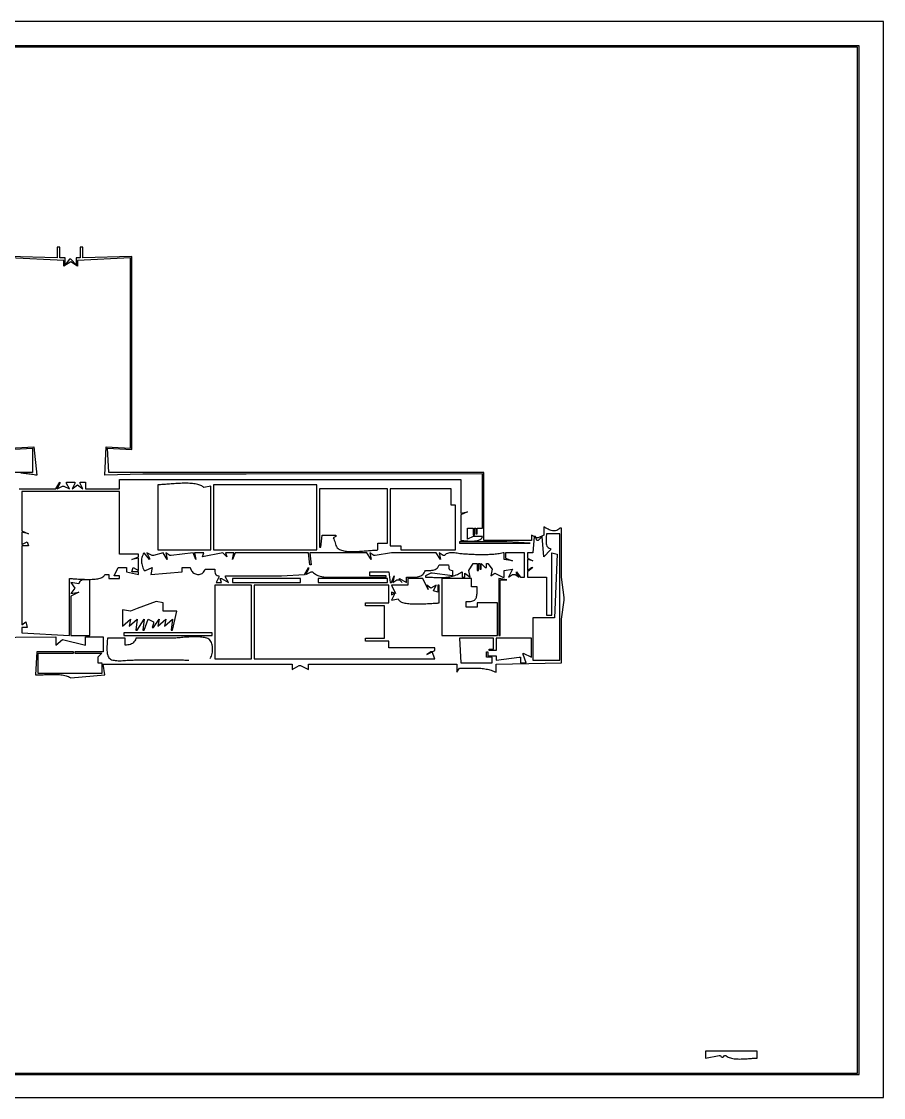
# Model space of a CAD drawing. Header units: metres. Extents: x 0 to 1224, y 0 to 792.
# Drawn here: x 590 to 1224, y 0 to 792 of the extents above; entities that cross this region are included whole.
import ezdxf

# ---------------------------------------------------------------- set-up
doc = ezdxf.new("R2010")
doc.units = ezdxf.units.M

msp = doc.modelspace()

# ---------------------------------------------------------------- linework, layer by layer
for points in [[(0, 792), (0, 0), (1224, 0), (1224, 792), (0, 792)], [(35, 774), (35, 17), (1206, 17), (1206, 774), (35, 774)], [(36, 773), (36, 18), (1205, 18), (1205, 773), (36, 773)], [(497, 338), (615, 339), (615, 333), (620, 337), (637, 333), (637, 339), (650, 339), (650, 328), (629, 328), (629, 327), (649, 327), (646, 324), (646, 320), (649, 320), (649, 312), (602, 312), (602, 327), (628, 327), (628, 328), (601, 328), (600, 311), (600.9105, 311.0073), (601.8399, 311.0278), (602.7866, 311.0592), (603.7485, 311.099), (604.7241, 311.145), (605.7114, 311.1948), (606.7087, 311.2461), (607.7143, 311.2967), (608.7262, 311.344), (609.7428, 311.3859), (610.7622, 311.4199), (611.7827, 311.4438), (612.8024, 311.4552), (613.8196, 311.4519), (614.8325, 311.4313), (615.8393, 311.3913), (616.8382, 311.3295), (617.8275, 311.2436), (618.8052, 311.1312), (619.7697, 310.9901), (620.7192, 310.8178), (621.6518, 310.612), (622.5659, 310.3705), (623.4595, 310.0909), (624.3309, 309.7708), (625.1783, 309.4079), (626, 309), (651, 311), (650, 319), (789, 319), (789, 315), (794, 318), (795, 318), (801, 315), (801, 319), (910, 319), (910, 313), (912, 316), (913.0257, 316.0038), (914.0471, 316.0143), (915.0642, 316.0296), (916.077, 316.0482), (917.0854, 316.0682), (918.0893, 316.0879), (919.0889, 316.1057), (920.0839, 316.1198), (921.0745, 316.1286), (922.0605, 316.1303), (923.042, 316.1231), (924.0189, 316.1055), (924.9911, 316.0757), (925.9587, 316.0319), (926.9217, 315.9725), (927.8799, 315.8958), (928.8333, 315.8), (929.782, 315.6835), (930.7259, 315.5445), (931.665, 315.3813), (932.5992, 315.1922), (933.5285, 314.9755), (934.4529, 314.7295), (935.3723, 314.4525), (936.2868, 314.1427), (937.1962, 313.7985), (938.1006, 313.4182), (939, 313), (939, 319), (987, 320), (987, 352), (989, 366), (989, 367), (989, 368), (987, 383), (987, 419), (986, 419), (985.1807, 418.2707), (984.3688, 417.7197), (983.5632, 417.332), (982.7627, 417.0927), (981.9664, 416.987), (981.1733, 416.9999), (980.3821, 417.1166), (979.592, 417.3222), (978.8017, 417.6018), (978.0104, 417.9405), (977.2169, 418.3234), (976.4201, 418.7357), (975.6191, 419.1625), (974.8127, 419.5889), (974, 420), (974, 414), (970, 412), (969, 412), (965, 414), (965, 410), (930, 410), (930, 460), (654, 460), (653, 478), (671, 477), (671, 619), (635, 618), (635, 626), (633, 626), (633, 618), (630, 618), (630, 613), (626, 617), (625, 617), (622, 613), (622, 618), (618, 618), (618, 626), (616, 626)], [(616, 626), (616, 618), (580, 619)], [(588, 448), (615, 448), (618, 453), (618, 452), (616, 448), (620, 450), (621, 450), (625, 448), (623, 452), (623, 453), (629, 453), (629, 452), (627, 448), (631, 451), (635, 448), (633, 452), (633, 453), (637, 453), (637, 448), (662, 448), (662, 455), (913, 455), (913, 430), (918, 431), (913, 429), (913, 410), (913.7045, 409.985), (914.4887, 409.9449), (915.3409, 409.8867), (916.2497, 409.8175), (917.2033, 409.7444), (918.1901, 409.6745), (919.1986, 409.6149), (920.2172, 409.5726), (921.2342, 409.5548), (922.2381, 409.5685), (923.2172, 409.6208), (924.1599, 409.7189), (925.0547, 409.8698), (925.8898, 410.0805), (926.6538, 410.3583), (927.335, 410.7101), (927.9219, 411.1431), (928.4027, 411.6644), (928.7659, 412.2809), (929, 413), (923, 413), (922, 413), (918, 411), (918, 419), (922, 419), (922, 414), (923, 414), (923, 419), (924, 419), (924, 415), (925, 415), (925, 419), (929, 419), (929, 459), (755, 458.7099), (679, 458.7099), (651, 458), (652, 479), (670, 478), (670, 618), (631, 616), (631, 612), (626, 615), (621, 612), (621, 616), (581, 618)], [(580, 477), (598, 478), (598, 460), (347, 460)], [(581, 478), (599, 479), (601, 458), (600.0425, 458.1732), (599.0821, 458.3381), (598.119, 458.4947), (597.1532, 458.6434), (596.1847, 458.7841), (595.2136, 458.9171), (594.24, 459.0426), (593.2639, 459.1606), (592.2855, 459.2714), (591.3048, 459.3752), (590.3218, 459.472), (589.3366, 459.5621)], [(690, 451), (690, 403), (729, 403), (729, 450), (724, 449), (723.556, 449.4431), (723.0378, 449.8456), (722.4493, 450.2091), (721.7946, 450.5351), (721.0778, 450.8254), (720.3028, 451.0816), (719.4738, 451.3052), (718.5946, 451.498), (717.6694, 451.6616), (716.7021, 451.7976), (715.6969, 451.9076), (714.6577, 451.9933), (713.5885, 452.0563), (712.4934, 452.0983), (711.3765, 452.1208), (710.2417, 452.1255), (709.093, 452.1141), (707.9346, 452.0881), (706.7704, 452.0493), (705.6044, 451.9991), (704.4408, 451.9394), (703.2835, 451.8717), (702.1365, 451.7976), (701.0038, 451.7189), (699.8896, 451.637), (698.7978, 451.5537), (697.7325, 451.4705), (696.6977, 451.3892), (695.6973, 451.3113), (694.7356, 451.2385), (693.8163, 451.1724), (692.9437, 451.1147), (692.1218, 451.0669), (691.3545, 451.0308), (690.6459, 451.0079), (690, 451)], [(590, 446), (590, 417), (595, 415), (590, 416), (590, 407), (594, 409), (595, 406), (590, 406), (590, 348), (593, 350), (594, 346), (590, 346), (590, 342), (625, 340), (625, 382), (625.5793, 381.9913), (626.2455, 381.9669), (626.9913, 381.9293), (627.8096, 381.881), (628.6932, 381.8245), (629.6349, 381.7622), (630.6275, 381.6966), (631.6639, 381.6303), (632.7369, 381.5656), (633.8392, 381.5051), (634.9638, 381.4513), (636.1034, 381.4067), (637.2508, 381.3736), (638.3989, 381.3547), (639.5405, 381.3524), (640.6684, 381.3692), (641.7754, 381.4076), (642.8544, 381.47), (643.8981, 381.559), (644.8994, 381.677), (645.8511, 381.8265), (646.7461, 382.01), (647.577, 382.23), (648.3369, 382.4889), (649.0184, 382.7893), (649.6144, 383.1336), (650.1178, 383.5244), (650.5213, 383.964), (650.8177, 384.455), (651, 385), (654, 385), (654, 382), (662, 382), (662, 384), (658, 384), (661, 390), (667, 390), (667, 387), (676, 385), (676, 387), (671, 387), (672, 390), (676, 388), (676, 397), (671, 396), (676, 398), (676, 400), (662, 400), (662, 446), (590, 446)], [(731, 451), (731, 403), (807, 403), (807, 451), (731, 451)], [(809, 448), (809, 405), (810, 405), (811, 414), (821, 414), (821, 413), (819, 412), (819.5097, 411.1895), (819.9154, 410.2851), (820.2514, 409.3189), (820.5525, 408.3231), (820.8531, 407.3299), (821.1878, 406.3716), (821.5912, 405.4803), (822.0978, 404.6882), (822.7423, 404.0277), (823.2796, 403.6476), (823.8895, 403.3109), (824.5672, 403.0156), (825.3082, 402.7595), (826.1076, 402.5405), (826.9608, 402.3565), (827.863, 402.2055), (828.8096, 402.0853), (829.7959, 401.9938), (830.8171, 401.9289), (831.8685, 401.8885), (832.9454, 401.8706), (834.0432, 401.873), (835.1571, 401.8937), (836.2824, 401.9304), (837.4144, 401.9812), (838.5484, 402.044), (839.6798, 402.1165), (840.8037, 402.1969), (841.9155, 402.2828), (843.0104, 402.3723), (844.0839, 402.4632), (845.1311, 402.5535), (846.1474, 402.641), (847.128, 402.7236), (848.0683, 402.7993), (848.9636, 402.8659), (849.8091, 402.9214), (850.6001, 402.9636), (851.332, 402.9905), (852, 403), (852, 408), (859, 408), (859, 448), (809, 448)], [(861, 448), (861, 406), (869, 406), (869, 403), (909, 403), (909, 436), (906, 436), (906, 448), (861, 448)], [(976, 415), (975.9786, 414.136), (975.9257, 413.2192), (975.8583, 412.266), (975.7934, 411.2924), (975.7477, 410.3147), (975.7383, 409.3491), (975.7821, 408.4116), (975.896, 407.5186), (976.0969, 406.6862), (976.4018, 405.9306), (976.8277, 405.268), (977.3914, 404.7145), (978.1098, 404.2865), (979, 404), (979, 403), (974, 398), (973, 413), (970, 410), (969, 410), (968, 413), (967, 413), (966, 401), (962, 401), (962, 397), (966, 395), (962, 396), (962, 388), (965, 390), (966, 390), (962, 387), (962, 383), (976, 383), (976, 355), (980, 355), (980, 401), (984, 400), (982, 353), (966, 353), (966, 322), (986, 322), (986, 415), (976, 415)], [(912, 409), (912, 408), (964, 408), (947, 409), (912, 409)], [(680, 401), (679.4331, 400.1086), (678.9703, 399.2062), (678.6072, 398.2941), (678.3397, 397.3737), (678.1637, 396.4463), (678.0748, 395.5132), (678.0689, 394.5756), (678.1419, 393.6349), (678.2895, 392.6925), (678.5075, 391.7496), (678.7917, 390.8076), (679.138, 389.8678), (679.5421, 388.9315), (680, 388), (681, 388), (686, 390), (685, 385), (708, 387), (708, 390), (714, 390), (714.2394, 389.152), (714.5662, 388.3768), (714.971, 387.6765), (715.445, 387.0527), (715.9788, 386.5074), (716.5636, 386.0424), (717.1901, 385.6595), (717.8493, 385.3607), (718.5321, 385.1477), (719.2293, 385.0223), (719.9321, 384.9866), (720.6311, 385.0422), (721.3173, 385.1911), (721.9817, 385.4351), (722.6152, 385.7761), (723.2086, 386.2158), (723.7528, 386.7562), (724.2389, 387.3992), (724.6576, 388.1465), (725, 389), (732, 389), (732.0261, 387.8148), (732.0886, 386.8141), (732.2461, 385.9813), (732.5573, 385.3001), (733.0809, 384.7537), (733.8755, 384.3259), (735, 384), (735, 383), (733, 379), (737, 379), (736, 382), (737, 382), (742, 379), (740, 383), (740, 384), (781.196, 384.0309), (798, 385), (801, 390), (801, 389), (799, 385), (803, 387), (804, 387), (804.6514, 386.282), (805.356, 385.655), (806.1088, 385.1128), (806.9051, 384.6493), (807.7399, 384.2584), (808.6085, 383.934), (809.5059, 383.6699), (810.4274, 383.46), (811.368, 383.2981), (812.3228, 383.1783), (813.2872, 383.0943), (814.2561, 383.04), (815.2248, 383.0093), (816.1884, 382.9961), (817.142, 382.9942), (818.0808, 382.9975), (819, 383), (858, 383), (858, 384), (846, 384), (846, 387), (860, 387), (861, 379), (862, 379), (864, 384), (863, 379), (866, 381), (867, 381), (868, 381), (870, 379), (868, 381), (868, 382), (873, 379), (873, 383), (873.898, 382.9915), (874.8149, 382.9717), (875.7443, 382.9491), (876.6801, 382.932), (877.6161, 382.9289), (878.5462, 382.9482), (879.4642, 382.9985), (880.364, 383.088), (881.2393, 383.2252), (882.084, 383.4186), (882.892, 383.6766), (883.657, 384.0077), (884.3729, 384.4202), (885.0335, 384.9226), (885.6327, 385.5233), (886.1643, 386.2309), (886.6221, 387.0536), (887, 388), (887.9973, 387.991), (888.9795, 387.9736), (889.9403, 387.9644), (890.8735, 387.9803), (891.7728, 388.0378), (892.632, 388.1537), (893.4449, 388.3446), (894.2052, 388.6272), (894.9067, 389.0182), (895.5432, 389.5343), (896.1084, 390.1922), (896.596, 391.0085), (897, 392), (904, 392), (904.0986, 390.7111), (904.2428, 389.6925), (904.5186, 388.928), (905.0126, 388.4018), (905.8109, 388.0977), (907, 388), (907, 384), (892, 386), (891, 386), (887, 384), (887, 383), (888.023, 382.9939), (889.0446, 382.9775), (890.0645, 382.9532), (891.0822, 382.9234), (892.0976, 382.8906), (893.1102, 382.8574), (894.1196, 382.8261), (895.1256, 382.7992), (896.1279, 382.7792), (897.126, 382.7687), (898.1196, 382.7699), (899.1085, 382.7855), (900.0922, 382.8179), (901.0704, 382.8696), (902.0428, 382.943), (903.009, 383.0406), (903.9688, 383.1649), (904.9217, 383.3183), (905.8674, 383.5034), (906.8056, 383.7225), (907.736, 383.9783), (908.6581, 384.2731), (909.5717, 384.6093), (910.4765, 384.9896), (911.372, 385.4163), (912.258, 385.892), (913.1341, 386.419), (914, 387), (914, 383), (915, 383), (916, 383), (916, 386), (920, 383), (919, 388), (922, 393), (925, 393), (925, 388), (926, 388), (926, 393), (927, 393), (927, 389), (928, 389), (928, 393), (931, 390), (932, 390), (932, 393), (933, 393), (936, 389), (935, 384), (938, 386), (944, 383), (945, 383), (945, 388), (951, 389), (948, 383), (951, 385), (952, 385), (953, 385), (956, 383), (954, 386), (954, 387), (957, 383), (960, 383), (960, 401), (946, 401), (946, 397), (951, 395), (945, 396), (945, 401), (944.0728, 400.7899), (943.1325, 400.5977), (942.1799, 400.4228), (941.216, 400.2645), (940.2415, 400.1222), (939.2573, 399.9953), (938.2643, 399.8832), (937.2632, 399.7854), (936.2551, 399.7013), (935.2407, 399.6302), (934.2208, 399.5715), (933.1964, 399.5246), (932.1683, 399.4891), (931.1373, 399.4641), (930.1043, 399.4492), (929.0702, 399.4438), (928.0357, 399.4472), (927.0018, 399.4588), (925.9693, 399.4782), (924.9391, 399.5045), (923.912, 399.5374), (922.8888, 399.5761), (921.8705, 399.62), (920.8578, 399.6687), (919.8517, 399.7214), (918.853, 399.7775), (917.8625, 399.8366), (916.8811, 399.8979), (915.9096, 399.9609), (914.949, 400.0249), (914, 400.0895), (913.1372, 400.1704), (912.2434, 400.2886), (911.3256, 400.4302), (910.3908, 400.5818), (909.4461, 400.7296), (908.4984, 400.86), (907.5549, 400.9594), (906.6225, 401.0141), (905.7084, 401.0105), (904.8195, 400.9349), (903.9628, 400.7737), (903.1455, 400.5132), (902.3746, 400.1399), (901.6571, 399.64), (901, 399), (900, 399), (897, 401), (898, 396), (895, 401), (862, 400.804), (850, 399), (849, 399), (846, 401), (847, 396), (844, 401), (802, 401), (803, 392), (802, 392), (801, 401), (747, 401), (745, 396), (746, 401), (741, 401), (740, 401), (741, 398), (738, 401), (723, 398), (724, 401), (717, 401), (718, 396), (716, 401), (700, 399), (699, 399), (696, 401), (697, 396), (694, 401), (687, 399), (686, 399), (682, 401), (684, 397), (684, 396), (680, 401)], [(632, 378), (626, 379), (629, 375), (626, 371), (632, 372), (626, 369), (626, 340), (640, 340), (640, 381), (639.0416, 381.0199), (638.0902, 381.062), (637.1588, 381.0993), (636.2605, 381.1049), (635.4084, 381.0519), (634.6157, 380.9136), (633.8953, 380.6629), (633.2605, 380.2731), (632.7243, 379.7173), (632.2997, 378.9685), (632, 378)], [(745, 382), (745, 379), (795, 379), (795, 382), (745, 382)], [(808, 382), (808, 379), (859, 379), (859, 382), (808, 382)], [(874, 382), (874, 377), (862, 377), (865, 371), (862, 372), (862, 371), (862, 370), (864, 371), (864, 370), (862, 366), (867, 367), (867.1668, 366.5029), (867.4408, 366.0496), (867.8158, 365.6384), (868.286, 365.2673), (868.8454, 364.9346), (869.4879, 364.6386), (870.2077, 364.3775), (870.9986, 364.1495), (871.8549, 363.9527), (872.7705, 363.7855), (873.7394, 363.646), (874.7556, 363.5325), (875.8132, 363.4432), (876.9062, 363.3762), (878.0286, 363.3299), (879.1745, 363.3024), (880.3378, 363.292), (881.5126, 363.2969), (882.693, 363.3153), (883.873, 363.3453), (885.0465, 363.3854), (886.2076, 363.4336), (887.3503, 363.4881), (888.4688, 363.5473), (889.5569, 363.6092), (890.6087, 363.6723), (891.6182, 363.7345), (892.5795, 363.7943), (893.4866, 363.8497), (894.3336, 363.899), (895.1143, 363.9405), (895.823, 363.9723), (896.4535, 363.9928), (897, 364), (897, 377), (896, 377), (896, 372), (893, 373), (895, 377), (891, 375), (888, 377), (889, 374), (885, 382), (874, 382)], [(899, 382), (899, 340), (940, 340), (940, 364), (925, 364), (925, 361), (917, 361), (917, 365), (918.218, 364.9623), (919.3063, 364.9902), (920.2721, 365.0831), (921.1226, 365.2403), (921.8652, 365.4612), (922.5071, 365.7452), (923.0556, 366.0917), (923.518, 366.5001), (923.9015, 366.9696), (924.2135, 367.4998), (924.4612, 368.09), (924.652, 368.7396), (924.793, 369.448), (924.8916, 370.2145), (924.955, 371.0385), (924.9906, 371.9195), (925.0056, 372.8567), (925.0073, 373.8496), (925.003, 374.8976), (925, 376), (921, 376), (921, 382), (899, 382)], [(941, 382), (941, 340), (942, 340), (942, 381), (947, 381), (941, 382)], [(732, 377), (732, 323), (759, 323), (759, 377), (732, 377)], [(761, 377), (761, 323), (894, 323), (892, 328), (891, 328), (888, 326), (894, 329), (894, 331), (860, 331), (860, 336), (843, 336), (843, 338), (857, 338), (857, 362), (843, 362), (843, 364), (860, 364), (860, 377), (761, 377)], [(689, 365), (675, 360), (670, 358), (664, 359), (664, 347), (670, 352), (669, 347), (675, 352), (674, 344), (675, 344), (680, 352), (679, 344), (680, 344), (683, 352), (687, 350), (687, 349), (686, 346), (687, 346), (691, 352), (690, 347), (696, 352), (695, 347), (701, 352), (700, 344), (701, 344), (704, 358), (694, 358), (694, 364), (689, 365)], [(665, 342), (665, 340), (730, 340), (730, 342), (665, 342)], [(653, 338), (652.9832, 337.2367), (652.9393, 336.3783), (652.8776, 335.4402), (652.8076, 334.4379), (652.7386, 333.3867), (652.6801, 332.3023), (652.6415, 331.2), (652.6322, 330.0953), (652.6616, 329.0036), (652.7391, 327.9406), (652.8742, 326.9215), (653.0762, 325.9619), (653.3546, 325.0773), (653.7188, 324.283), (654.1782, 323.5947), (654.7423, 323.0277), (655.3781, 322.6017), (656.1189, 322.2565), (656.9515, 321.9848), (657.863, 321.7799), (658.8405, 321.6347), (659.871, 321.5422), (660.9415, 321.4954), (662.039, 321.4873), (663.1507, 321.5109), (664.2635, 321.5594), (665.3644, 321.6255), (666.4406, 321.7025), (667.4791, 321.7833), (668.4668, 321.8609), (669.3908, 321.9283), (670.2382, 321.9785), (670.9961, 322.0046), (671.9917, 322.0203), (672.9879, 322.0348), (673.9848, 322.0481), (674.9822, 322.0603), (675.9802, 322.0713), (676.9786, 322.0812), (677.9776, 322.0901), (678.977, 322.0979), (679.9768, 322.1048), (680.977, 322.1107), (681.9775, 322.1156), (682.9784, 322.1197), (683.9796, 322.1229), (684.981, 322.1253), (685.9826, 322.1269), (686.9845, 322.1278), (687.9865, 322.1279), (688.9887, 322.1274), (689.9909, 322.1262), (690.9932, 322.1244), (691.9956, 322.1221), (692.998, 322.1192), (694.0004, 322.1158), (695.0027, 322.1119), (696.005, 322.1075), (697.0071, 322.1028), (698.0091, 322.0977), (699.0109, 322.0923), (700.0125, 322.0866), (701.0139, 322.0806), (702.015, 322.0743), (703.0158, 322.0679), (704.0163, 322.0613), (705.0164, 322.0546), (706.0161, 322.0478), (707.0155, 322.041), (708.0143, 322.0341), (709.0127, 322.0273), (710.0106, 322.0204), (711.0079, 322.0137), (712.0046, 322.0071), (713.0008, 322.0007)], [(728.2576, 323.0277), (728.7429, 323.5237), (729.1654, 324.1625), (729.5243, 324.9243), (729.8192, 325.7892), (730.0494, 326.7375), (730.2145, 327.7492), (730.3138, 328.8046), (730.3468, 329.8838), (730.3129, 330.967), (730.2116, 332.0343), (730.0422, 333.066), (729.8043, 334.0422), (729.4972, 334.943), (729.1205, 335.7487), (728.6734, 336.4394), (728.1555, 336.9953), (727.5663, 337.3966), (726.8464, 337.7266), (726.0753, 338.0146), (725.2566, 338.2628), (724.3938, 338.4735), (723.4907, 338.6488), (722.5506, 338.7909), (721.5773, 338.9021), (720.5743, 338.9846), (719.5452, 339.0406), (718.4935, 339.0723), (717.4229, 339.0819), (716.337, 339.0716), (715.2393, 339.0436), (714.1334, 339.0002), (713.0229, 338.9436), (711.9114, 338.8759), (710.8024, 338.7994), (709.6996, 338.7164), (708.6066, 338.6289), (707.5268, 338.5393), (706.464, 338.4497), (705.4216, 338.3623), (704.4033, 338.2795), (703.4127, 338.2033), (702.4533, 338.136), (701.5288, 338.0798), (700.6427, 338.0369), (699.7985, 338.0096), (699, 338), (674, 338), (673.564, 336.944), (673.0903, 336.0485), (672.5721, 335.3001), (672.0024, 334.6853), (671.3745, 334.1908), (670.6814, 333.8031), (669.9164, 333.509), (669.0726, 333.295), (668.1432, 333.1478), (667.1212, 333.0539), (666, 333), (666, 338), (653, 338)], [(912, 338), (913, 320), (936, 320), (936, 324), (932, 324), (932, 328), (933, 328), (933, 325), (939, 325), (939, 322), (956, 324), (957, 324), (957, 320), (961, 320), (959, 326), (959, 327), (965, 324), (965, 338), (939, 338), (939, 329), (934, 329), (934, 330), (937, 330), (937, 338), (912, 338)], [(1093, 34), (1093, 29), (1103, 31), (1104, 31), (1104.6364, 30.0371), (1105.2182, 29.5556), (1105.7817, 29.5556), (1106.3635, 30.037), (1107, 31), (1108, 31), (1108.5121, 30.4973), (1109.1088, 30.0576), (1109.7834, 29.677), (1110.5293, 29.3521), (1111.3399, 29.0792), (1112.2087, 28.8547), (1113.1291, 28.6751), (1114.0945, 28.5367), (1115.0982, 28.4359), (1116.1337, 28.3691), (1117.1944, 28.3327), (1118.2737, 28.3232), (1119.3651, 28.3368), (1120.4618, 28.3701), (1121.5575, 28.4194), (1122.6453, 28.4811), (1123.7189, 28.5515), (1124.7714, 28.6272), (1125.7965, 28.7045), (1126.7875, 28.7798), (1127.7377, 28.8494), (1128.6407, 28.9099), (1129.4898, 28.9575), (1130.2784, 28.9887), (1131, 29), (1131, 34), (1093, 34)]]:
    msp.add_lwpolyline(points)

doc.saveas('drawing.dxf')
